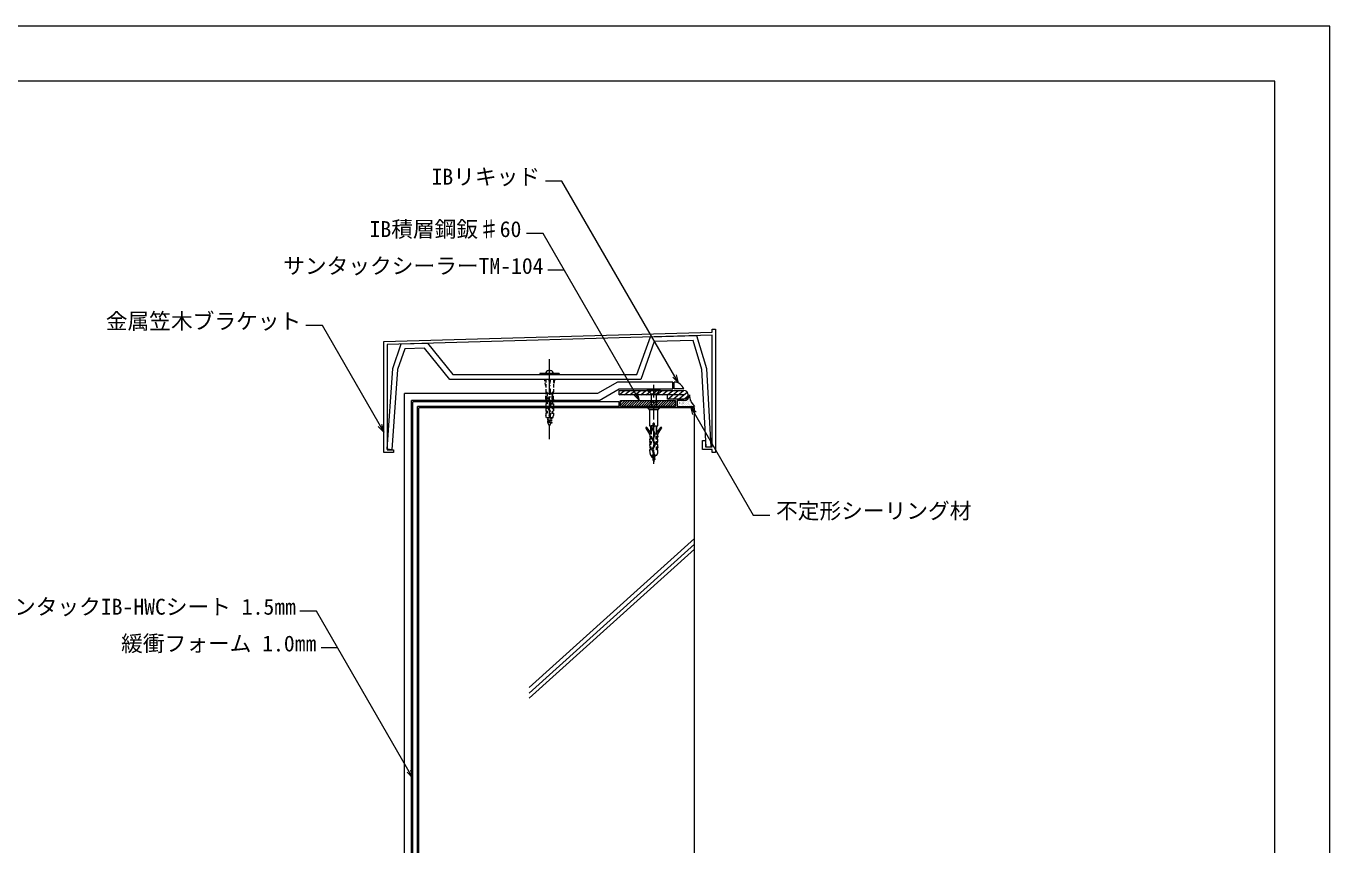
# Model space of a CAD drawing. Units: millimetres, scale not verified. Extents: x -840 to 840, y -594 to 594.
# Drawn here: x -105 to 840, y 0 to 594 of the extents above; entities that cross this region are included whole.
import ezdxf
from ezdxf.enums import TextEntityAlignment as Align

# ---------------------------------------------------------------- set-up
doc = ezdxf.new("R2010")
doc.units = ezdxf.units.MM
doc.header["$LTSCALE"] = 2
doc.linetypes.add('CHAIN1', pattern=[8, 5, -1, 1, -1])
doc.linetypes.add('DASHED1', pattern=[1.8, 1.2, -0.6])
for name, color, linetype, lineweight in [('0-0_輪郭線', 2, 'Continuous', 9), ('0-1_図面枠', 7, 'Continuous', 9), ('0-2_文字', 5, 'Continuous', 9), ('0-6_躯体', 7, 'Continuous', 9), ('0-7_寸法線', 7, 'Continuous', 9), ('0-8_緩衝フォーム', 7, 'Continuous', 9), ('0-9_IBｼｰﾄ', 7, 'Continuous', 9), ('0-A_部材(積層鋼板)', 4, 'Continuous', 9), ('0-B_部材(ﾋﾞｽ類)', 7, 'Continuous', 9), ('0-C_中心線', 2, 'CHAIN1', 9), ('0-D_IBリキッド', 7, 'Continuous', 9), ('0-E_ブチルﾃｰﾌﾟ', 4, 'Continuous', 9), ('0-F_シーリング(IBｼﾘｺｰﾝ)', 7, 'Continuous', 9), ('1-0_部材(笠木)', 7, 'Continuous', 9)]:
    doc.layers.add(name, color=color, linetype=linetype, lineweight=lineweight)
doc.styles.add('ＭＳ ゴシック', font='')
doc.styles.get('ＭＳ ゴシック').set_extended_font_data('MS Gothic')

msp = doc.modelspace()

# ---------------------------------------------------------------- linework, layer by layer
at = {"layer": '0-0_輪郭線'}
msp.add_lwpolyline([(800, 554), (-800, 554), (-800, -554), (800, -554)], close=True, dxfattribs=at)
at = {"layer": '0-1_図面枠'}
msp.add_lwpolyline([(840, -594), (840, 594), (-840, 594), (-840, -594)], close=True, dxfattribs=at)
at = {"layer": '0-6_躯体'}
for p, q in [((179.365, -233.438), (179.365, 317.064)), ((379.365, 317.064), (179.365, 317.064)), ((379.365, -432.936), (379.365, 317.064)), ((379.365, 222.176), (259.299, 114.149)), ((379.299, 218.268), (259.299, 110.191)), ((379.341, 214.448), (259.299, 106.398))]:
    msp.add_line(p, q, dxfattribs=at)
at = {"layer": '0-7_寸法線'}
for p, q in [((284.823, 416.867), (272.823, 416.867)), ((109.388, 376.785), (97.388, 376.785)), ((154.156, 299.243), (109.388, 376.785)), ((120.49, 142.952), (108.49, 142.952))]:
    msp.add_line(p, q, dxfattribs=at)
for points in [[(367.688, 335.131), (283.152, 481.553), (271.152, 481.553)], [(339.365, 322.397), (269.427, 443.536), (257.427, 443.536)], [(363.445, 339.374), (367.688, 335.131), (366.135, 340.927)], [(335.122, 326.64), (339.365, 322.397), (337.812, 328.193)], [(376.292, 318.064), (421.821, 239.205), (433.821, 239.205)], [(380.535, 313.821), (376.292, 318.064), (377.845, 312.269)], [(149.914, 303.486), (154.156, 299.243), (152.603, 305.039)], [(175.031, 48.483), (105.093, 169.621), (93.093, 169.621)], [(170.789, 52.726), (175.031, 48.483), (173.479, 54.278)]]:
    msp.add_lwpolyline(points, dxfattribs=at)
at = {"layer": '0-8_緩衝フォーム'}
for p, q in [((175.031, -231.643), (175.031, 321.397)), ((324.585, 321.397), (175.031, 321.397)), ((178.365, -233.024), (178.365, 318.064)), ((324.585, 318.064), (178.365, 318.064)), ((324.585, 318.064), (324.585, 321.397))]:
    msp.add_line(p, q, dxfattribs=at)
at = {"layer": '0-9_IBｼｰﾄ'}
for p, q in [((308.895, 327.397), (169.031, 327.397)), ((169.031, -157.28), (169.031, 327.397)), ((310.234, 322.397), (174.031, 322.397)), ((174.031, -158.62), (174.031, 322.397))]:
    msp.add_line(p, q, dxfattribs=at)
msp.add_lwpolyline([(310.234, 322.397), (324.668, 330.731), (363.501, 330.731), (363.501, 335.731), (323.328, 335.731), (308.895, 327.397)], dxfattribs=at)
at = {"layer": '0-A_部材(積層鋼板)'}
for p, q in [((324.668, 326.605), (328.417, 329.731)), ((328.523, 326.564), (332.321, 329.731)), ((332.427, 326.564), (336.226, 329.731)), ((336.331, 326.564), (340.13, 329.731)), ((340.235, 326.564), (344.034, 329.731)), ((344.14, 326.564), (347.938, 329.731)), ((351.948, 326.564), (355.747, 329.731)), ((355.852, 326.564), (359.651, 329.731)), ((359.668, 326.49), (363.555, 329.731)), ((359.862, 323.397), (367.459, 329.731)), ((363.766, 323.397), (371.363, 329.731)), ((367.671, 323.397), (373.847, 328.546)), ((371.647, 323.458), (374.296, 325.666))]:
    msp.add_line(p, q, dxfattribs=at)
at = {"layer": '0-A_部材(積層鋼板)', "color": 7}
for points in [[(371.501, 326.564), (324.668, 326.564), (324.668, 329.731), (371.501, 329.731)], [(371.501, 323.397), (359.668, 323.397), (359.668, 326.564)]]:
    msp.add_lwpolyline(points, dxfattribs=at)
at = {"layer": '0-A_部材(積層鋼板)'}
msp.add_lwpolyline([(348.044, 326.564), (349.668, 327.918), (351.842, 329.731)], dxfattribs=at)
at = {"layer": '0-A_部材(積層鋼板)', "color": 7}
msp.add_arc((371.501, 326.564), 3.167, 270, 90, dxfattribs=at)
at = {"layer": '0-B_部材(ﾋﾞｽ類)'}
for p, q in [((273.498, 344.031), (274.898, 344.031)), ((281.198, 341.931), (281.198, 341.231)), ((345.168, 329.731), (354.168, 329.731)), ((351.338, 326.901), (347.998, 326.901)), ((347.998, 317.666), (347.998, 326.487)), ((351.338, 326.487), (351.338, 317.666)), ((345.171, 317.064), (354.165, 317.064)), ((352.668, 315.549), (346.668, 315.549)), ((273.218, 308.829), (272.448, 308.643)), ((272.448, 308.643), (275.948, 307.803)), ((272.448, 308.643), (273.218, 308.344)), ((273.218, 307.219), (272.448, 307.033)), ((272.448, 307.033), (273.218, 306.735)), ((273.218, 308.633), (273.218, 309.731)), ((273.218, 308.633), (275.178, 308.162)), ((273.218, 308.344), (275.178, 307.873)), ((273.218, 307.023), (273.218, 308.344)), ((273.218, 307.024), (275.178, 306.553)), ((273.218, 306.735), (275.178, 306.263)), ((274.147, 309.731), (275.178, 309.483)), ((274.198, 304.061), (275.178, 305.759)), ((274.622, 309.731), (275.948, 309.412)), ((275.178, 309.483), (275.178, 308.162)), ((275.948, 309.412), (275.178, 309.258)), ((275.178, 308.162), (275.948, 307.803)), ((275.178, 307.873), (275.178, 306.552)), ((275.948, 307.803), (275.178, 307.649)), ((275.178, 306.553), (275.948, 306.193)), ((275.178, 306.263), (275.178, 305.759)), ((275.267, 309.731), (275.948, 309.412)), ((349.254, 303.535), (348.684, 302.111)), ((349.296, 303.55), (348.716, 302.1)), ((349.301, 301.865), (349.872, 303.293)), ((349.32, 304.637), (349.32, 303.846)), ((349.331, 301.853), (349.912, 303.304)), ((349.353, 304.656), (349.353, 303.846)), ((349.983, 303.846), (349.983, 304.656)), ((350.016, 303.846), (350.016, 304.637)), ((347.488, 299.061), (347.29, 299.32)), ((350.063, 297.878), (348.694, 294.679)), ((348.703, 293.8), (350.081, 290.735)), ((348.708, 301.244), (350.056, 298.337)), ((350.093, 297.865), (348.725, 294.666)), ((348.733, 293.813), (350.111, 290.749)), ((348.738, 301.258), (350.086, 298.351)), ((349.205, 294.459), (350.576, 297.625)), ((350.659, 291.057), (349.212, 294.071)), ((349.235, 294.446), (350.606, 297.612)), ((350.694, 291.064), (349.242, 294.085)), ((350.573, 298.582), (349.305, 301.535)), ((350.603, 298.596), (349.335, 301.548)), ((351.848, 299.061), (352.046, 299.32)), ((350.044, 290.166), (348.497, 287.243)), ((348.497, 286.093), (349.223, 284.726)), ((350.073, 290.149), (348.526, 287.228)), ((348.527, 286.109), (349.252, 284.742)), ((349.079, 286.95), (350.666, 289.919)), ((349.813, 285.058), (349.086, 286.375)), ((349.109, 286.935), (350.695, 289.903)), ((349.842, 285.074), (349.115, 286.392)), ((349.345, 284.368), (349.312, 284.368)), ((349.312, 284.368), (349.332, 282.666)), ((350.024, 284.368), (349.991, 284.368)), ((350.005, 282.666), (350.024, 284.368)), ((350.841, 282.666), (347.831, 281.615)), ((350.555, 282.666), (347.831, 281.715)), ((348.375, 282.666), (348.461, 282.345)), ((350.616, 279.889), (348.976, 279.318)), ((350.616, 279.789), (348.976, 279.218)), ((350.302, 280.204), (349.21, 279.551)), ((350.141, 279.607), (349.336, 279.08))]:
    msp.add_line(p, q, dxfattribs=at)
at = {"layer": '0-B_部材(ﾋﾞｽ類)', "linetype": 'DASHED1'}
for p, q in [((271.398, 332.831), (270.698, 337.031)), ((271.398, 337.031), (270.698, 337.031)), ((271.398, 337.731), (271.398, 328.631)), ((276.998, 337.731), (271.398, 337.731)), ((274.478, 337.031), (273.918, 337.031)), ((274.198, 332.831), (273.918, 337.031)), ((274.478, 337.031), (274.198, 332.831)), ((276.998, 337.731), (276.998, 328.631)), ((277.698, 337.031), (276.998, 332.831)), ((277.698, 337.031), (276.998, 337.031)), ((272.343, 328.281), (271.398, 328.631)), ((271.398, 323.381), (271.398, 327.826)), ((271.398, 323.381), (271.398, 321.689)), ((272.343, 323.381), (271.398, 323.381)), ((271.871, 321.339), (271.398, 321.689)), ((272.308, 323.381), (272.308, 327.826)), ((272.343, 328.281), (272.343, 323.381)), ((273.043, 323.381), (274.655, 326.764)), ((274.655, 319.997), (273.043, 323.381)), ((273.741, 323.381), (275.353, 326.764)), ((275.353, 319.997), (273.741, 323.381)), ((274.513, 329.406), (274.513, 328.527)), ((274.513, 328.527), (275.353, 326.764)), ((276.998, 328.631), (276.053, 328.281)), ((276.053, 328.281), (276.998, 328.631)), ((276.053, 328.281), (276.053, 323.381)), ((276.053, 323.381), (276.998, 323.381)), ((276.088, 323.381), (276.088, 327.826)), ((276.526, 321.339), (276.998, 321.689)), ((276.998, 323.381), (276.998, 327.826)), ((276.998, 323.381), (276.998, 321.689)), ((271.398, 319.997), (271.398, 318.306)), ((272.343, 319.997), (271.398, 319.997)), ((271.398, 316.614), (271.398, 314.922)), ((272.343, 316.614), (271.398, 316.614)), ((271.398, 313.231), (271.398, 311.481)), ((272.343, 313.231), (271.398, 313.231)), ((271.871, 319.997), (271.871, 321.339)), ((272.343, 321.339), (271.871, 321.339)), ((271.871, 316.614), (271.871, 317.956)), ((271.871, 313.231), (271.871, 314.572)), ((272.343, 321.339), (272.343, 319.997)), ((272.343, 317.956), (272.343, 316.614)), ((272.343, 314.572), (272.343, 313.231)), ((273.883, 311.624), (274.655, 313.232)), ((274.513, 311.481), (275.353, 313.231)), ((276.053, 321.339), (276.053, 319.997)), ((276.053, 321.339), (276.526, 321.339)), ((276.053, 319.997), (276.998, 319.997)), ((276.053, 317.956), (276.053, 316.614)), ((276.053, 316.614), (276.998, 316.614)), ((276.053, 314.572), (276.053, 313.231)), ((276.053, 313.231), (276.998, 313.231)), ((276.526, 319.997), (276.526, 321.339)), ((276.526, 316.614), (276.526, 317.956)), ((276.526, 313.231), (276.526, 314.572)), ((276.998, 319.997), (276.998, 318.306)), ((276.998, 316.614), (276.998, 314.922)), ((276.998, 313.231), (276.998, 311.481)), ((271.993, 309.731), (271.398, 311.481)), ((273.883, 309.731), (271.993, 309.731)), ((273.883, 311.624), (273.883, 309.731)), ((274.513, 311.481), (274.513, 309.731)), ((276.403, 309.731), (274.513, 309.731)), ((276.403, 309.731), (276.998, 311.481))]:
    msp.add_line(p, q, dxfattribs=at)
at = {"layer": '0-B_部材(ﾋﾞｽ類)'}
for points in [[(281.198, 341.931), (267.198, 341.931), (267.198, 341.231)], [(347.705, 327.194), (345.168, 329.731), (345.168, 330.031), (354.168, 330.031), (354.168, 329.731), (351.631, 327.194)], [(352.709, 315.608), (354.165, 317.064), (354.165, 317.666), (345.171, 317.666), (345.171, 317.064), (346.627, 315.608)], [(346.686, 315.466), (346.686, 304.129), (346.704, 304.129), (346.775, 304.093), (346.846, 304.093), (346.917, 304.058), (347.125, 304.011)], [(352.211, 304.011), (352.419, 304.058), (352.49, 304.093), (352.561, 304.093), (352.632, 304.129), (352.65, 304.129), (352.65, 315.466)], [(272.448, 307.033), (275.948, 306.193), (275.178, 306.039)], [(274.198, 304.061), (273.218, 305.758), (273.218, 306.735)], [(347.29, 303.809), (347.29, 299.32), (344.643, 302.785)], [(349.32, 303.917), (347.824, 303.917), (347.824, 298.055), (347.557, 298.055), (347.557, 298.808)], [(350.016, 303.917), (351.512, 303.917), (351.512, 298.055), (351.779, 298.055), (351.779, 298.808)], [(354.694, 302.785), (352.046, 299.32), (352.046, 303.809)], [(343.92, 302.252), (346.668, 298.055), (346.757, 296.455), (347.824, 296.455), (347.824, 294.233), (346.668, 294.233), (346.757, 292.615), (347.77, 292.615), (347.699, 290.41), (346.668, 290.41), (346.757, 288.793), (347.628, 288.793), (347.557, 286.57), (346.668, 286.57), (346.776, 284.43), (347.418, 282.666), (351.918, 282.666), (352.56, 284.43), (352.668, 286.57), (351.779, 286.57), (351.708, 288.793), (352.579, 288.793), (352.668, 290.41), (351.637, 290.41), (351.566, 292.615), (352.579, 292.615), (352.668, 294.233), (351.513, 294.233), (351.513, 296.455), (352.579, 296.455), (352.668, 298.055), (355.416, 302.252)], [(346.757, 296.455), (346.757, 296.206), (347.059, 295.441), (347.095, 294.233)], [(352.579, 296.455), (352.579, 296.206), (352.277, 295.441), (352.241, 294.233)], [(347.148, 290.41), (347.13, 291.619), (346.757, 292.419), (346.757, 292.615)], [(346.757, 288.793), (346.757, 288.615), (347.201, 287.779), (347.219, 286.57)], [(349.345, 282.666), (349.345, 283.643), (349.991, 283.643), (349.991, 282.666)], [(352.579, 288.793), (352.579, 288.615), (352.135, 287.779), (352.117, 286.57)], [(352.188, 290.41), (352.206, 291.619), (352.579, 292.419), (352.579, 292.615)], [(348.883, 282.666), (348.461, 282.345), (347.831, 281.715), (347.831, 281.615), (348.751, 281.261), (349.21, 279.551), (348.976, 279.318), (348.976, 279.218), (349.336, 279.08), (349.668, 277.84), (350.141, 279.607), (350.616, 279.789), (350.616, 279.889), (350.302, 280.204), (350.961, 282.666), (348.751, 281.261)]]:
    msp.add_lwpolyline(points, dxfattribs=at)
at = {"layer": '0-B_部材(ﾋﾞｽ類)', "linetype": 'DASHED1'}
for points in [[(273.883, 329.406), (273.883, 328.385), (274.655, 326.764)], [(272.343, 317.956), (271.871, 317.956), (271.398, 318.306)], [(272.343, 314.572), (271.871, 314.572), (271.398, 314.922)], [(274.655, 319.997), (273.043, 316.614), (274.655, 313.232)], [(275.353, 319.997), (273.741, 316.614), (275.353, 313.231)], [(276.053, 317.956), (276.526, 317.956), (276.998, 318.306)], [(276.053, 314.572), (276.526, 314.572), (276.998, 314.922)]]:
    msp.add_lwpolyline(points, dxfattribs=at)
at = {"layer": '0-B_部材(ﾋﾞｽ類)'}
for centre, radius, start, end in [((273.498, 341.931), 2.1, 90, 180), ((274.898, 341.931), 2.1, 0, 90), ((346.998, 326.487), 1, 0, 45), ((352.338, 326.487), 1, 135, 180), ((346.486, 315.466), 0.2, 0, 45), ((352.85, 315.466), 0.2, 135, 180), ((344.286, 302.513), 0.449, 37.38183, 215.39037), ((347.084, 303.809), 0.207, 0, 78.37519), ((349.668, 305.225), 0.683, 300.64443, 239.35557), ((349.668, 305.225), 0.65, 298.99242, 241.00758), ((348.557, 303.846), 0.763, 335.97512, 0), ((348.557, 303.846), 0.796, 338.19323, 0), ((348.557, 303.846), 1.427, 337.19074, 0), ((348.557, 303.846), 1.46, 338.19323, 0), ((352.252, 303.809), 0.207, 101.62481, 180), ((355.05, 302.513), 0.449, 324.60963, 142.61817), ((347.057, 298.808), 0.5, 0, 30.42714), ((349.701, 301.705), 1.095, 158.2146, 204.87271), ((349.701, 294.249), 1.095, 156.84042, 204.22194), ((349.701, 301.705), 1.062, 158.17187, 204.87271), ((349.701, 294.249), 1.062, 156.84042, 204.22194), ((349.63, 294.272), 0.465, 156.27812, 205.66734), ((349.63, 294.272), 0.431, 156.27812, 205.66734), ((349.701, 301.705), 0.431, 158.20137, 203.23665), ((349.701, 301.705), 0.398, 158.19323, 203.23665), ((349.544, 298.1), 0.564, 336.84042, 24.87271), ((349.544, 298.1), 0.597, 336.84042, 24.87271), ((349.48, 298.1), 1.194, 336.58818, 23.8287), ((349.48, 298.1), 1.228, 336.58818, 23.8287), ((352.279, 298.808), 0.5, 149.57286, 180), ((349.582, 286.669), 1.228, 152.09899, 207.95156), ((349.582, 286.669), 1.194, 152.09899, 207.95156), ((349.606, 286.669), 0.597, 151.87656, 209.41932), ((349.606, 286.669), 0.564, 151.87656, 209.43109), ((348.549, 284.368), 0.763, 0, 27.95156), ((348.549, 284.368), 0.796, 0, 27.95156), ((348.564, 284.368), 1.427, 0, 28.91197), ((348.564, 284.368), 1.46, 0, 28.91198), ((349.577, 290.482), 0.564, 325.90086, 26.66039), ((349.577, 290.482), 0.597, 326.07565, 26.59167), ((349.613, 290.482), 1.194, 331.85925, 28.78795), ((349.613, 290.482), 1.228, 331.85949, 28.27499)]:
    msp.add_arc(centre, radius, start, end, dxfattribs=at)
at = {"layer": '0-B_部材(ﾋﾞｽ類)', "linetype": 'DASHED1'}
for centre, radius, start, end in [((271.853, 327.826), 0.455, 0, 180), ((274.198, 330.031), 0.7, 296.74368, 243.25632), ((276.543, 327.826), 0.455, 0, 180)]:
    msp.add_arc(centre, radius, start, end, dxfattribs=at)
at = {"layer": '0-C_中心線'}
for p, q in [((274.198, 294.442), (274.198, 353.838)), ((349.668, 276.496), (349.668, 333.865))]:
    msp.add_line(p, q, dxfattribs=at)
at = {"layer": '0-D_IBリキッド'}
for p, q in [((364.501, 330.731), (364.501, 335.731)), ((371.501, 330.731), (364.501, 330.731))]:
    msp.add_line(p, q, dxfattribs=at)
msp.add_arc((364.501, 328.331), 7.4, 18.92464, 90, dxfattribs=at)
at = {"layer": '0-E_ブチルﾃｰﾌﾟ'}
for p, q in [((328.878, 322.397), (325.585, 319.105)), ((327.11, 322.397), (325.585, 320.872)), ((330.645, 322.397), (326.312, 318.064)), ((332.413, 322.397), (328.08, 318.064)), ((334.181, 322.397), (329.848, 318.064)), ((335.949, 322.397), (331.615, 318.064)), ((337.717, 322.397), (333.383, 318.064)), ((339.484, 322.397), (335.151, 318.064)), ((341.252, 322.397), (336.919, 318.064)), ((343.02, 322.397), (338.686, 318.064)), ((344.788, 322.397), (340.454, 318.064)), ((346.555, 322.397), (342.222, 318.064)), ((348.323, 322.397), (343.99, 318.064)), ((350.091, 322.397), (345.758, 318.064)), ((351.859, 322.397), (347.525, 318.064)), ((353.626, 322.397), (349.293, 318.064)), ((355.394, 322.397), (351.061, 318.064)), ((357.162, 322.397), (352.829, 318.064)), ((358.93, 322.397), (354.596, 318.064)), ((360.697, 322.397), (356.364, 318.064)), ((362.465, 322.397), (358.132, 318.064)), ((364.233, 322.397), (359.9, 318.064)), ((365.585, 321.981), (361.667, 318.064)), ((365.585, 320.214), (363.435, 318.064)), ((365.585, 318.446), (365.203, 318.064))]:
    msp.add_line(p, q, dxfattribs=at)
at = {"layer": '0-E_ブチルﾃｰﾌﾟ', "color": 7}
msp.add_lwpolyline([(365.585, 318.064), (325.585, 318.064), (325.585, 322.397), (365.585, 322.397)], close=True, dxfattribs=at)
at = {"layer": '0-F_シーリング(IBｼﾘｺｰﾝ)'}
for p, q in [((366.914, 322.016), (366.934, 322.016)), ((367.909, 322.347), (367.929, 322.347)), ((368.571, 321.685), (368.591, 321.685)), ((369.566, 322.016), (369.586, 322.016)), ((370.56, 322.347), (370.58, 322.347)), ((371.223, 321.685), (371.243, 321.685)), ((372.218, 322.016), (372.238, 322.016)), ((373.212, 322.347), (373.232, 322.347)), ((373.875, 321.685), (373.895, 321.685)), ((374.206, 322.679), (374.226, 322.679)), ((374.538, 323.673), (374.558, 323.673)), ((374.869, 322.016), (374.889, 322.016)), ((375.201, 323.01), (375.221, 323.01)), ((375.532, 324.005), (375.552, 324.005)), ((375.864, 324.999), (375.884, 324.999)), ((375.864, 322.347), (375.884, 322.347)), ((376.195, 323.342), (376.215, 323.342)), ((376.526, 321.685), (376.546, 321.685)), ((366.914, 319.364), (366.934, 319.364)), ((367.246, 320.359), (367.266, 320.359)), ((367.577, 321.353), (367.597, 321.353)), ((367.577, 318.701), (367.597, 318.701)), ((367.909, 319.696), (367.929, 319.696)), ((368.24, 320.69), (368.26, 320.69)), ((368.571, 319.033), (368.591, 319.033)), ((368.903, 320.027), (368.923, 320.027)), ((369.234, 321.022), (369.254, 321.022)), ((369.234, 318.37), (369.254, 318.37)), ((369.566, 319.364), (369.586, 319.364)), ((369.897, 320.359), (369.917, 320.359)), ((370.229, 321.353), (370.249, 321.353)), ((370.229, 318.701), (370.249, 318.701)), ((370.56, 319.696), (370.58, 319.696)), ((370.892, 320.69), (370.912, 320.69)), ((371.223, 319.033), (371.243, 319.033)), ((371.555, 320.027), (371.575, 320.027)), ((371.886, 321.022), (371.906, 321.022)), ((371.886, 318.37), (371.906, 318.37)), ((372.218, 319.364), (372.238, 319.364)), ((372.549, 320.359), (372.569, 320.359)), ((372.88, 321.353), (372.9, 321.353)), ((372.88, 318.701), (372.9, 318.701)), ((373.212, 319.696), (373.232, 319.696)), ((373.543, 320.69), (373.563, 320.69)), ((373.875, 319.033), (373.895, 319.033)), ((374.206, 320.027), (374.226, 320.027)), ((374.538, 321.022), (374.558, 321.022)), ((374.538, 318.37), (374.558, 318.37)), ((374.869, 319.364), (374.889, 319.364)), ((375.201, 320.359), (375.221, 320.359)), ((375.532, 321.353), (375.552, 321.353)), ((375.532, 318.701), (375.552, 318.701)), ((375.864, 319.696), (375.884, 319.696)), ((376.195, 320.69), (376.215, 320.69)), ((376.526, 319.033), (376.546, 319.033)), ((376.858, 320.027), (376.878, 320.027)), ((377.189, 321.022), (377.209, 321.022)), ((377.189, 318.37), (377.209, 318.37)), ((377.521, 319.364), (377.541, 319.364)), ((378.184, 318.701), (378.204, 318.701))]:
    msp.add_line(p, q, dxfattribs=at)
msp.add_lwpolyline([(371.501, 322.397), (366.585, 322.397), (366.585, 318.064), (379.365, 318.064)], dxfattribs=at)
for centre, radius, start, end in [((371.501, 326.564), 4.167, 270, 0), ((387.289, 326.564), 11.62, 180, 227.00953)]:
    msp.add_arc(centre, radius, start, end, dxfattribs=at)
at = {"layer": '1-0_部材(笠木)'}
msp.add_lwpolyline([(160.974, 284.731), (153.99, 284.731), (153.99, 365.307), (392.116, 372.053), (392.116, 374.074), (394.407, 374.074), (394.407, 284.731), (392.116, 284.731), (392.116, 286.752), (384.974, 286.752), (384.974, 293.49), (387.265, 293.49), (387.265, 288.773), (392.116, 288.773), (392.116, 369.761), (156.28, 363.093), (156.28, 318.836), (156.28, 286.617), (160.974, 286.617)], close=True, dxfattribs=at)
msp.add_lwpolyline([(387.611, 288.773), (384.524, 344.836), (378.236, 365.868), (349.994, 365.071), (340.267, 337.731), (201.74, 337.731), (183.427, 360.357), (169.116, 359.953), (163.849, 344.77), (159.805, 286.716), (156.32, 287.041), (160.404, 345.517), (166.601, 363.384), (185.558, 363.92), (203.903, 341.231), (337.495, 341.231), (347.337, 368.495), (380.817, 369.441), (387.993, 345.517), (391.116, 288.773)], dxfattribs=at)

# ---------------------------------------------------------------- texts
at = {"layer": '0-2_文字', "color": 7, "style": 'ＭＳ ゴシック'}
for s, p in [('IBリキッド', (188.582, 475.494)), ('IB積層鋼鈑♯60', (143.645, 437.477)), ('サンタックシーラーTM-104', (81.013, 410.808)), ('金属笠木ブラケット', (-47.605, 370.726)), ('不定形シーリング材', (438.361, 233.146)), ('サンタックIB-HWCシート 1.5㎜', (-129.929, 163.562)), ('緩衝フォーム 1.0㎜', (-36.503, 136.893))]:
    msp.add_text(s, height=11.54, dxfattribs=at).set_placement(p, align=Align.BOTTOM_LEFT)

doc.saveas('drawing.dxf')
